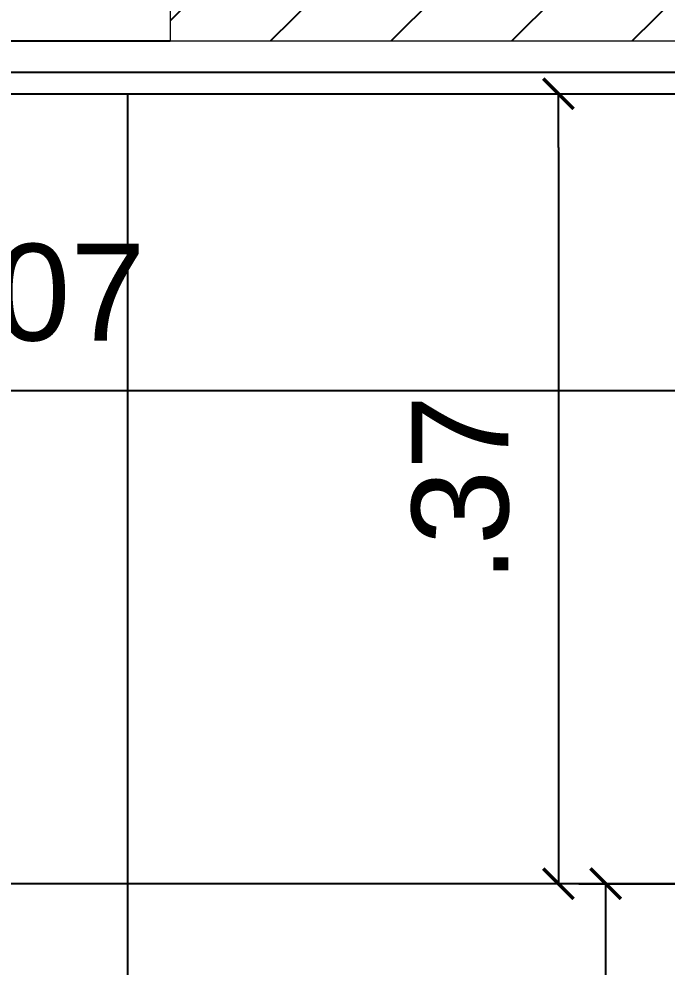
# Model space of a CAD drawing. Header units: metres. Extents: x 198 to 412, y -54 to 17.
# Drawn here: x 251.6208 to 251.9226, y 12.6261 to 13.0672 of the extents above; entities that cross this region are included whole.
import ezdxf

# ---------------------------------------------------------------- set-up
doc = ezdxf.new("R2010")
doc.units = ezdxf.units.M
doc.header["$LTSCALE"] = 10
for name, color, linetype in [('25-TXT', 2, 'Continuous'), ('A- Hatch Hormigon', 255, 'Continuous'), ('A-MUROS', 6, 'Continuous'), ('TCOTA', 1, 'Continuous'), ('TM-REVEST', 252, 'Continuous')]:
    doc.layers.add(name, color=color, linetype=linetype)
doc.layers.add('PILAR_HORMIGON', color=5, linetype='Continuous', lineweight=20)
doc.styles.add('ARIAL', font='arial.ttf')
doc.dimstyles.new('ST-COTA-25', dxfattribs={"dimscale": 0.25, "dimtxt": 0.18, "dimasz": 0.1, "dimexe": 0.18, "dimexo": 0.0625, "dimgap": 0.09, "dimtad": 1, "dimzin": 4, "dimdsep": 46, "dimtxsty": 'ARIAL', "dimblk1": 'COTA_N', "dimblk2": 'COTA_N', "dimsah": 1, "dimcen": 0.09, "dimclrd": 8, "dimclre": 8, "dimclrt": 1, "dimadec": 0, "dimazin": 0, "dimtfac": 1, "dimtix": 1, "dimtmove": 0, "dimatfit": 3, "dimldrblk": 'COTA_N', "dimfxl": 0.18, "dimtolj": 1, "dimtzin": 0, "dimarcsym": 0})

# ---------------------------------------------------------------- blocks, each defined once
blk = doc.blocks.new('COTA_N')
for p, q in [((0, 0.5), (0, -0.5)), ((-1, 0), (0, 0))]:
    blk.add_line(p, q)
at = {"color": 3, "const_width": 0.065}
blk.add_lwpolyline([(0.141, 0.141), (0.283, 0.283), (0, 0), (-0.141, -0.141), (-0.283, -0.283)], dxfattribs=at)
blk = doc.blocks.new('*D341')
at = {"layer": 'Defpoints', "color": 0, "transparency": 16777216}
for p in [(251.08155, 12.91542), (252.15557, 12.91542), (252.15557, 12.89427)]:
    blk.add_point(p, dxfattribs=at)
at = {"layer": 'TCOTA', "color": 8, "lineweight": -2, "transparency": 16777216}
for p, q in [((251.08155, 12.8998), (251.08155, 12.84927)), ((252.15557, 12.8998), (252.15557, 12.84927)), ((251.10655, 12.89427), (252.13057, 12.89427))]:
    blk.add_line(p, q, dxfattribs=at)
at = {"layer": 'TCOTA', "color": 8, "lineweight": -2, "transparency": 16777216, "xscale": 0.025, "yscale": 0.025, "zscale": 0.025, "rotation": 180}
blk.add_blockref('COTA_N', (251.08155, 12.89427), dxfattribs=at)
at = {"layer": 'TCOTA', "color": 8, "lineweight": -2, "transparency": 16777216, "xscale": 0.025, "yscale": 0.025, "zscale": 0.025}
blk.add_blockref('COTA_N', (252.15557, 12.89427), dxfattribs=at)
at = {"layer": 'TCOTA', "color": 1, "transparency": 16777216, "insert": (251.61856, 12.93974), "char_height": 0.045, "attachment_point": 5, "style": 'ARIAL'}
blk.add_mtext('\\A1;1.07', dxfattribs=at)
blk = doc.blocks.new('*D342')
at = {"layer": 'Defpoints', "color": 0, "transparency": 16777216}
for p in [(251.894, 12.66489), (251.894, 12.66489), (251.894, 12.2774)]:
    blk.add_point(p, dxfattribs=at)
at = {"layer": 'TCOTA', "color": 8, "lineweight": -2, "transparency": 16777216}
for p, q in [((251.90962, 12.66489), (251.939, 12.66489)), ((251.894, 12.3024), (251.894, 12.63989)), ((251.90962, 12.2774), (251.939, 12.2774))]:
    blk.add_line(p, q, dxfattribs=at)
at = {"layer": 'TCOTA', "color": 8, "lineweight": -2, "transparency": 16777216, "xscale": 0.025, "yscale": 0.025, "zscale": 0.025}
for p, rotation in [((251.894, 12.66489), 90), ((251.894, 12.2774), 270)]:
    blk.add_blockref('COTA_N', p, dxfattribs=dict(at, rotation=rotation))
at = {"layer": 'TCOTA', "color": 1, "transparency": 16777216, "insert": (251.8485, 12.47114), "char_height": 0.045, "attachment_point": 5, "rotation": 90, "style": 'ARIAL'}
blk.add_mtext('\\A1;.39', dxfattribs=at)
blk = doc.blocks.new('*D343')
at = {"layer": 'Defpoints', "color": 0, "transparency": 16777216}
for p in [(251.87201, 13.03238), (251.87201, 12.66489), (251.87201, 12.66489)]:
    blk.add_point(p, dxfattribs=at)
at = {"layer": 'TCOTA', "color": 8, "lineweight": -2, "transparency": 16777216}
for p, q in [((251.88763, 13.03238), (251.91701, 13.03238)), ((251.87201, 13.00738), (251.87201, 12.68989)), ((251.88763, 12.66489), (251.91701, 12.66489))]:
    blk.add_line(p, q, dxfattribs=at)
at = {"layer": 'TCOTA', "color": 8, "lineweight": -2, "transparency": 16777216, "xscale": 0.025, "yscale": 0.025, "zscale": 0.025}
for p, rotation in [((251.87201, 13.03238), 90), ((251.87201, 12.66489), 270)]:
    blk.add_blockref('COTA_N', p, dxfattribs=dict(at, rotation=rotation))
at = {"layer": 'TCOTA', "color": 1, "transparency": 16777216, "insert": (251.82652, 12.84863), "char_height": 0.045, "attachment_point": 5, "rotation": 90, "style": 'ARIAL'}
blk.add_mtext('\\A1;.37', dxfattribs=at)

msp = doc.modelspace()

# ---------------------------------------------------------------- hatches: boundary and pattern name
at = {"layer": 'A- Hatch Hormigon'}
h = msp.add_hatch(dxfattribs=at)
h.set_pattern_fill('ANSI31', color=1, scale=0.0125, style=0)
h.set_pattern_definition([(45, (12037.849788, -525.671474), (-0.02806330038, 0.02806330038), [])])
h.paths.add_polyline_path([(251.69136, 13.057), (252.49125, 13.057), (252.49125, 13.257), (251.69125, 13.257)])

# ---------------------------------------------------------------- linework, layer by layer
at = {"layer": '25-TXT'}
for p, q in [((251.07155, 13.04238), (252.16557, 13.04238)), ((251.08155, 13.03238), (252.15557, 13.03238))]:
    msp.add_line(p, q, dxfattribs=at)
at = {"layer": 'A-MUROS'}
msp.add_line((251.05655, 13.05666), (251.69125, 13.057), dxfattribs=at)
at = {"layer": 'PILAR_HORMIGON'}
msp.add_lwpolyline([(251.69125, 13.057), (252.49125, 13.057), (252.49125, 13.257), (251.69125, 13.257), (251.69125, 13.057)], close=True, dxfattribs=at)
at = {"layer": 'TM-REVEST'}
for p, q in [((251.67155, 12.2774), (251.67155, 13.03238)), ((252.15557, 12.66489), (251.08155, 12.66489))]:
    msp.add_line(p, q, dxfattribs=at)

# ---------------------------------------------------------------- dimensions: what is measured, and where the dimension line sits
at = {"layer": 'TCOTA'}
for base, p1, p2, picture, middle in [((251.87201, 12.66489), (251.87201, 13.03238), (251.87201, 12.66489), '*D343', (251.82652, 12.84863)), ((251.894, 12.66489), (251.894, 12.2774), (251.894, 12.66489), '*D342', (251.8485, 12.47114))]:
    dim = msp.add_linear_dim(base=base, p1=p1, p2=p2, angle=90, dimstyle='ST-COTA-25', dxfattribs=at)
    dim.commit()
    dim.dimension.update_dxf_attribs({"geometry": picture, "text_midpoint": middle})
dim = msp.add_linear_dim(base=(252.15557, 12.89427), p1=(251.08155, 12.91542), p2=(252.15557, 12.91542), dimstyle='ST-COTA-25', dxfattribs=at)
dim.commit()
dim.dimension.update_dxf_attribs({"geometry": '*D341', "text_midpoint": (251.61856, 12.93974)})

doc.saveas('drawing.dxf')
